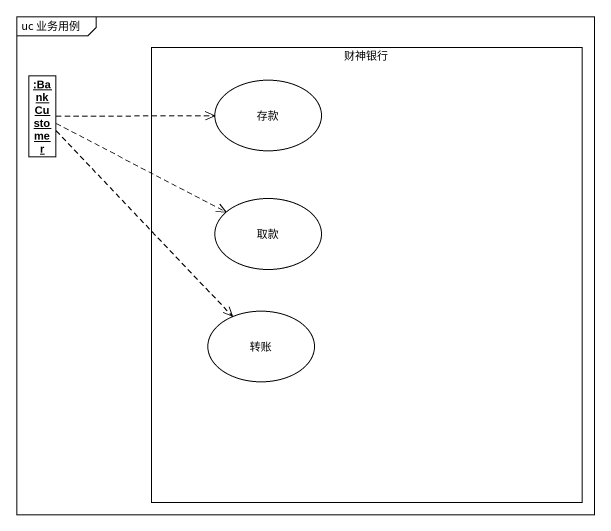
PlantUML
@startuml
mainframe uc 业务用例
allowmixing
hide circle
hide empty members
rectangle 财神银行 {
  usecase 存款
  usecase 取款
  usecase 转账
}
object ":BankCustomer" as BankCustomer
BankCustomer .right.> 存款
BankCustomer .right.> 取款
BankCustomer ..> 转账
@enduml
